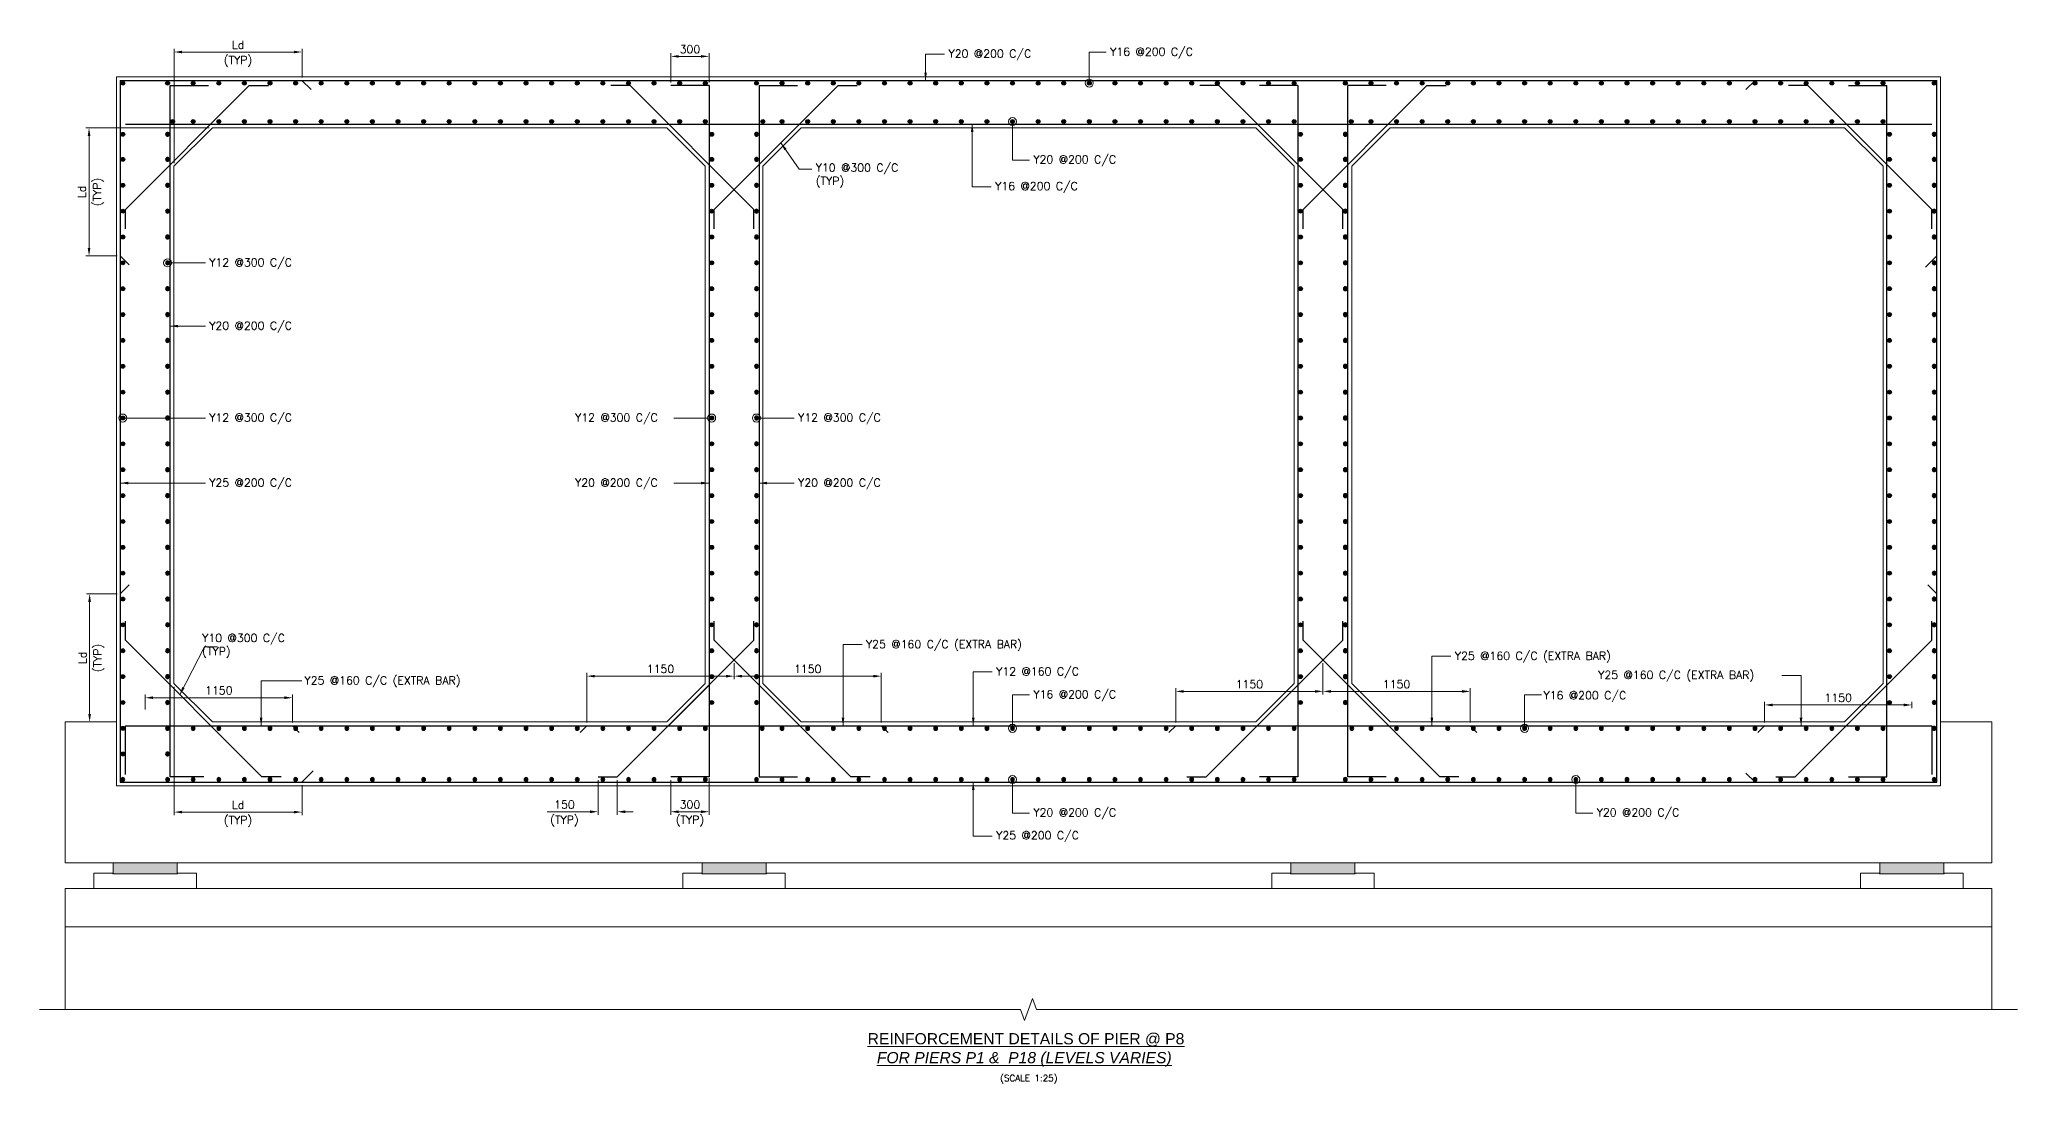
# Model space of a CAD drawing. Extents: x 2542500 to 2835796, y -294794 to -159040.
# Drawn here: x 2627293 to 2642743, y -248225 to -240071 of the extents above; entities that cross this region are included whole.
import ezdxf
from ezdxf.enums import TextEntityAlignment as Align

# ---------------------------------------------------------------- set-up
doc = ezdxf.new("R2010")
doc.units = 0
doc.header["$LTSCALE"] = 8
doc.header["$MEASUREMENT"] = 0
doc.header["$PDMODE"] = 35
doc.layers.get('DEFPOINTS').update_dxf_attribs({"linetype": 'CONTINUOUS'})
for name, color, linetype, lineweight in [('CON-2', 1, 'CONTINUOUS', 30), ('P.C.C', 105, 'CONTINUOUS', 9), ('R_DIMENSION', 8, 'CONTINUOUS', 15), ('TEXT', 4, 'CONTINUOUS', 15), ('TEXT G', 7, 'CONTINUOUS', 18)]:
    doc.layers.add(name, color=color, linetype=linetype, lineweight=lineweight)
doc.layers.add('R_HATCH', color=7, linetype='CONTINUOUS', lineweight=9, true_color=0xd1d1ff)
doc.styles.add('ARIEL', font='arial.ttf')
doc.styles.add('ROMANS', font='romans.shx')
doc.dimstyles.new('DIM-25', dxfattribs={"dimscale": 25, "dimtxt": 2.5, "dimasz": 2.5, "dimexe": 1, "dimexo": 1, "dimgap": 1, "dimtad": 1, "dimdec": 0, "dimzin": 0, "dimdsep": 46, "dimtxsty": 'ROMANS', "dimcen": 1, "dimclrd": 256, "dimclre": 256, "dimclrt": 7, "dimadec": 0, "dimazin": 0, "dimtfac": 1, "dimtdec": 0, "dimtofl": 0, "dimtmove": 0, "dimatfit": 3, "dimfxl": 1, "dimtolj": 1, "dimtzin": 0, "dimlwd": 9, "dimlwe": 5, "dimarcsym": 0})

# ---------------------------------------------------------------- blocks, each defined once
blk = doc.blocks.new('A$C7CBD51FD')
at = {"layer": 'CON-2'}
h = blk.add_hatch(color=222, dxfattribs=at)
edge = h.paths.add_edge_path()
edge.add_arc((0, 0), 30, 0, 360)
at = {"layer": 'CON-2', "color": 222}
blk.add_circle((0, 0), 30, dxfattribs=at)
blk = doc.blocks.new('*D165')
at = {"layer": 'DEFPOINTS', "color": 0}
for p in [(2627684, -244401), (2627923, -244401), (2627893, -245401)]:
    blk.add_point(p, dxfattribs=at)
at = {"layer": 'R_DIMENSION', "lineweight": 5}
for p, q in [((2627898, -244401), (2627659, -244401)), ((2627868, -245401), (2627659, -245401))]:
    blk.add_line(p, q, dxfattribs=at)
at = {"layer": 'R_DIMENSION', "lineweight": 9}
blk.add_line((2627684, -245338), (2627684, -244463), dxfattribs=at)
at = {"layer": 'R_DIMENSION'}
for points in [[(2627673, -244463), (2627694, -244463), (2627684, -244401)], [(2627673, -245338), (2627694, -245338), (2627684, -245401)]]:
    blk.add_solid(points, dxfattribs=at)
at = {"layer": 'R_DIMENSION', "color": 7, "char_height": 62.5, "attachment_point": 5, "rotation": 90, "style": 'ROMANS'}
for s, insert in [('\\A1;Ld', (2627628, -244901)), ('\\A1;(TYP)', (2627756, -244901))]:
    blk.add_mtext(s, dxfattribs=dict(at, insert=insert))
blk = doc.blocks.new('*D166')
at = {"layer": 'DEFPOINTS', "color": 0}
for p in [(2628343, -245101), (2629343, -245871), (2629343, -246105)]:
    blk.add_point(p, dxfattribs=at)
at = {"layer": 'R_DIMENSION', "lineweight": 5}
for p, q in [((2628343, -245126), (2628343, -246130)), ((2629343, -245896), (2629343, -246130))]:
    blk.add_line(p, q, dxfattribs=at)
at = {"layer": 'R_DIMENSION', "lineweight": 9}
blk.add_line((2628405, -246105), (2629280, -246105), dxfattribs=at)
at = {"layer": 'R_DIMENSION'}
for points in [[(2628405, -246095), (2628405, -246115), (2628343, -246105)], [(2629280, -246095), (2629280, -246115), (2629343, -246105)]]:
    blk.add_solid(points, dxfattribs=at)
at = {"layer": 'R_DIMENSION', "color": 7, "char_height": 62.5, "attachment_point": 5, "style": 'ROMANS'}
for s, insert in [('\\A1;Ld', (2628843, -246049)), ('\\A1;(TYP)', (2628843, -246178))]:
    blk.add_mtext(s, dxfattribs=dict(at, insert=insert))
blk = doc.blocks.new('*D167')
at = {"layer": 'DEFPOINTS', "color": 0}
for p in [(2632223, -245831), (2632523, -245816), (2632223, -246102)]:
    blk.add_point(p, dxfattribs=at)
at = {"layer": 'R_DIMENSION', "lineweight": 5}
for p, q in [((2632223, -245856), (2632223, -246127)), ((2632523, -245841), (2632523, -246127))]:
    blk.add_line(p, q, dxfattribs=at)
at = {"layer": 'R_DIMENSION', "lineweight": 9}
blk.add_line((2632460, -246102), (2632285, -246102), dxfattribs=at)
at = {"layer": 'R_DIMENSION'}
for points in [[(2632285, -246092), (2632285, -246113), (2632223, -246102)], [(2632460, -246092), (2632460, -246113), (2632523, -246102)]]:
    blk.add_solid(points, dxfattribs=at)
at = {"layer": 'R_DIMENSION', "color": 7, "char_height": 62.5, "attachment_point": 5, "style": 'ROMANS'}
for s, insert in [('\\A1;300', (2632373, -246046)), ('\\A1;(TYP)', (2632373, -246175))]:
    blk.add_mtext(s, dxfattribs=dict(at, insert=insert))
blk = doc.blocks.new('*D168')
at = {"layer": 'DEFPOINTS', "color": 0}
for p in [(2631655, -245831), (2631805, -245831), (2631655, -246102)]:
    blk.add_point(p, dxfattribs=at)
at = {"layer": 'R_DIMENSION', "lineweight": 5}
for p, q in [((2631655, -245856), (2631655, -246127)), ((2631805, -245856), (2631805, -246127))]:
    blk.add_line(p, q, dxfattribs=at)
at = {"layer": 'R_DIMENSION', "lineweight": 9}
for p, q in [((2631593, -246102), (2631257, -246102)), ((2631868, -246102), (2631930, -246102))]:
    blk.add_line(p, q, dxfattribs=at)
at = {"layer": 'R_DIMENSION'}
for points in [[(2631593, -246092), (2631593, -246113), (2631655, -246102)], [(2631868, -246092), (2631868, -246113), (2631805, -246102)]]:
    blk.add_solid(points, dxfattribs=at)
at = {"layer": 'R_DIMENSION', "color": 7, "char_height": 62.5, "attachment_point": 5, "style": 'ROMANS'}
for s, insert in [('\\A1;150', (2631393, -246046)), ('\\A1;(TYP)', (2631393, -246175))]:
    blk.add_mtext(s, dxfattribs=dict(at, insert=insert))
blk = doc.blocks.new('*D169')
at = {"layer": 'DEFPOINTS', "color": 0}
for p in [(2627679, -240761), (2628643, -240761), (2627923, -241761)]:
    blk.add_point(p, dxfattribs=at)
at = {"layer": 'R_DIMENSION', "lineweight": 5}
for p, q in [((2628618, -240761), (2627654, -240761)), ((2627898, -241761), (2627654, -241761))]:
    blk.add_line(p, q, dxfattribs=at)
at = {"layer": 'R_DIMENSION', "lineweight": 9}
blk.add_line((2627679, -241698), (2627679, -240823), dxfattribs=at)
at = {"layer": 'R_DIMENSION'}
for points in [[(2627669, -240823), (2627690, -240823), (2627679, -240761)], [(2627669, -241698), (2627690, -241698), (2627679, -241761)]]:
    blk.add_solid(points, dxfattribs=at)
at = {"layer": 'R_DIMENSION', "color": 7, "char_height": 62.5, "attachment_point": 5, "rotation": 90, "style": 'ROMANS'}
for s, insert in [('\\A1;(TYP)', (2627752, -241261)), ('\\A1;Ld', (2627623, -241261))]:
    blk.add_mtext(s, dxfattribs=dict(at, insert=insert))
blk = doc.blocks.new('*D170')
at = {"layer": 'DEFPOINTS', "color": 0}
for p in [(2629343, -240168), (2629343, -240391), (2628343, -241061)]:
    blk.add_point(p, dxfattribs=at)
at = {"layer": 'R_DIMENSION', "lineweight": 5}
for p, q in [((2628343, -241036), (2628343, -240143)), ((2629343, -240366), (2629343, -240143))]:
    blk.add_line(p, q, dxfattribs=at)
at = {"layer": 'R_DIMENSION', "lineweight": 9}
blk.add_line((2628405, -240168), (2629280, -240168), dxfattribs=at)
at = {"layer": 'R_DIMENSION'}
for points in [[(2628405, -240158), (2628405, -240178), (2628343, -240168)], [(2629280, -240158), (2629280, -240178), (2629343, -240168)]]:
    blk.add_solid(points, dxfattribs=at)
at = {"layer": 'R_DIMENSION', "color": 7, "char_height": 62.5, "attachment_point": 5, "style": 'ROMANS'}
for s, insert in [('\\A1;Ld', (2628843, -240112)), ('\\A1;(TYP)', (2628843, -240241))]:
    blk.add_mtext(s, dxfattribs=dict(at, insert=insert))
blk = doc.blocks.new('*D171')
at = {"layer": 'DEFPOINTS', "color": 0}
for p in [(2632223, -240202), (2632223, -240431), (2632523, -240431)]:
    blk.add_point(p, dxfattribs=at)
at = {"layer": 'R_DIMENSION', "lineweight": 5}
for p, q in [((2632223, -240406), (2632223, -240177)), ((2632523, -240406), (2632523, -240177))]:
    blk.add_line(p, q, dxfattribs=at)
at = {"layer": 'R_DIMENSION', "lineweight": 9}
blk.add_line((2632460, -240202), (2632285, -240202), dxfattribs=at)
at = {"layer": 'R_DIMENSION'}
for points in [[(2632285, -240192), (2632285, -240212), (2632223, -240202)], [(2632460, -240192), (2632460, -240212), (2632523, -240202)]]:
    blk.add_solid(points, dxfattribs=at)
at = {"layer": 'R_DIMENSION', "color": 7, "insert": (2632373, -240146), "char_height": 62.5, "attachment_point": 5, "style": 'ROMANS'}
blk.add_mtext('\\A1;300', dxfattribs=at)
blk = doc.blocks.new('*D203')
at = {"layer": 'DEFPOINTS', "color": 0}
for p in [(2632718, -244918), (2632718, -245043), (2631568, -245431)]:
    blk.add_point(p, dxfattribs=at)
at = {"layer": 'R_DIMENSION', "lineweight": 5}
for p, q in [((2631568, -245406), (2631568, -245018)), ((2632718, -244943), (2632718, -245068))]:
    blk.add_line(p, q, dxfattribs=at)
at = {"layer": 'R_DIMENSION', "lineweight": 9}
blk.add_line((2631630, -245043), (2632655, -245043), dxfattribs=at)
at = {"layer": 'R_DIMENSION'}
for points in [[(2631630, -245033), (2631630, -245054), (2631568, -245043)], [(2632655, -245033), (2632655, -245054), (2632718, -245043)]]:
    blk.add_solid(points, dxfattribs=at)
at = {"layer": 'R_DIMENSION', "color": 7, "insert": (2632143, -244987), "char_height": 62.5, "attachment_point": 5, "style": 'ROMANS'}
blk.add_mtext('\\A1;1150', dxfattribs=at)
blk = doc.blocks.new('*D204')
at = {"layer": 'DEFPOINTS', "color": 0}
for p in [(2632718, -244918), (2633868, -245043), (2633868, -245431)]:
    blk.add_point(p, dxfattribs=at)
at = {"layer": 'R_DIMENSION', "lineweight": 5}
for p, q in [((2632718, -244943), (2632718, -245068)), ((2633868, -245406), (2633868, -245018))]:
    blk.add_line(p, q, dxfattribs=at)
at = {"layer": 'R_DIMENSION', "lineweight": 9}
blk.add_line((2632780, -245043), (2633805, -245043), dxfattribs=at)
at = {"layer": 'R_DIMENSION'}
for points in [[(2632780, -245033), (2632780, -245054), (2632718, -245043)], [(2633805, -245033), (2633805, -245054), (2633868, -245043)]]:
    blk.add_solid(points, dxfattribs=at)
at = {"layer": 'R_DIMENSION', "color": 7, "insert": (2633293, -244987), "char_height": 62.5, "attachment_point": 5, "style": 'ROMANS'}
blk.add_mtext('\\A1;1150', dxfattribs=at)
blk = doc.blocks.new('*D205')
at = {"layer": 'DEFPOINTS', "color": 0}
for p in [(2637318, -244918), (2637318, -245162), (2636168, -245431)]:
    blk.add_point(p, dxfattribs=at)
at = {"layer": 'R_DIMENSION', "lineweight": 5}
for p, q in [((2637318, -244943), (2637318, -245187)), ((2636168, -245406), (2636168, -245137))]:
    blk.add_line(p, q, dxfattribs=at)
at = {"layer": 'R_DIMENSION', "lineweight": 9}
blk.add_line((2636230, -245162), (2637255, -245162), dxfattribs=at)
at = {"layer": 'R_DIMENSION'}
for points in [[(2636230, -245152), (2636230, -245173), (2636168, -245162)], [(2637255, -245152), (2637255, -245173), (2637318, -245162)]]:
    blk.add_solid(points, dxfattribs=at)
at = {"layer": 'R_DIMENSION', "color": 7, "insert": (2636743, -245106), "char_height": 62.5, "attachment_point": 5, "style": 'ROMANS'}
blk.add_mtext('\\A1;1150', dxfattribs=at)
blk = doc.blocks.new('*D206')
at = {"layer": 'DEFPOINTS', "color": 0}
for p in [(2637318, -244918), (2638468, -245162), (2638468, -245431)]:
    blk.add_point(p, dxfattribs=at)
at = {"layer": 'R_DIMENSION', "lineweight": 5}
for p, q in [((2637318, -244943), (2637318, -245187)), ((2638468, -245406), (2638468, -245137))]:
    blk.add_line(p, q, dxfattribs=at)
at = {"layer": 'R_DIMENSION', "lineweight": 9}
blk.add_line((2637380, -245162), (2638405, -245162), dxfattribs=at)
at = {"layer": 'R_DIMENSION'}
for points in [[(2637380, -245152), (2637380, -245173), (2637318, -245162)], [(2638405, -245152), (2638405, -245173), (2638468, -245162)]]:
    blk.add_solid(points, dxfattribs=at)
at = {"layer": 'R_DIMENSION', "color": 7, "insert": (2637893, -245106), "char_height": 62.5, "attachment_point": 5, "style": 'ROMANS'}
blk.add_mtext('\\A1;1150', dxfattribs=at)
blk = doc.blocks.new('*D207')
at = {"layer": 'DEFPOINTS', "color": 0}
for p in [(2641918, -245268), (2641918, -245319), (2640768, -245431)]:
    blk.add_point(p, dxfattribs=at)
at = {"layer": 'R_DIMENSION', "lineweight": 5}
for p, q in [((2640768, -245406), (2640768, -245243)), ((2641918, -245294), (2641918, -245243))]:
    blk.add_line(p, q, dxfattribs=at)
at = {"layer": 'R_DIMENSION', "lineweight": 9}
blk.add_line((2640830, -245268), (2641855, -245268), dxfattribs=at)
at = {"layer": 'R_DIMENSION'}
for points in [[(2640830, -245258), (2640830, -245279), (2640768, -245268)], [(2641855, -245258), (2641855, -245279), (2641918, -245268)]]:
    blk.add_solid(points, dxfattribs=at)
at = {"layer": 'R_DIMENSION', "color": 7, "insert": (2641343, -245212), "char_height": 62.5, "attachment_point": 5, "style": 'ROMANS'}
blk.add_mtext('\\A1;1150', dxfattribs=at)
blk = doc.blocks.new('*D208')
at = {"layer": 'DEFPOINTS', "color": 0}
for p in [(2628118, -245212), (2628118, -245328), (2629268, -245431)]:
    blk.add_point(p, dxfattribs=at)
at = {"layer": 'R_DIMENSION', "lineweight": 5}
for p, q in [((2628118, -245303), (2628118, -245187)), ((2629268, -245406), (2629268, -245187))]:
    blk.add_line(p, q, dxfattribs=at)
at = {"layer": 'R_DIMENSION', "lineweight": 9}
blk.add_line((2629205, -245212), (2628180, -245212), dxfattribs=at)
at = {"layer": 'R_DIMENSION'}
for points in [[(2628180, -245201), (2628180, -245222), (2628118, -245212)], [(2629205, -245201), (2629205, -245222), (2629268, -245212)]]:
    blk.add_solid(points, dxfattribs=at)
at = {"layer": 'R_DIMENSION', "color": 7, "insert": (2628693, -245155), "char_height": 62.5, "attachment_point": 5, "style": 'ROMANS'}
blk.add_mtext('\\A1;1150', dxfattribs=at)

msp = doc.modelspace()

# ---------------------------------------------------------------- hatches: boundary and pattern name
at = {"layer": 'R_HATCH', "lineweight": 13, "ltscale": 0.13}
h = msp.add_hatch(dxfattribs=at)
h.set_pattern_fill('ANGLE', color=256)
h.set_pattern_definition([(0, (1161844.13, -10716.1236), (0, 6.985), [5.08, -1.905]), (90, (1161844.13, -10716.1236), (-6.985, 4e-16), [5.08, -1.905])])
h.paths.add_polyline_path([(2628367.7, -246586.8), (2628367.7, -246500.8), (2627867.7, -246500.8), (2627867.7, -246586.8)])
h = msp.add_hatch(dxfattribs=at)
h.set_pattern_fill('ANGLE', color=256)
h.set_pattern_definition([(0, (1166444.13, -10716.1236), (0, 6.985), [5.08, -1.905]), (90, (1166444.13, -10716.1236), (-6.985, 4e-16), [5.08, -1.905])])
h.paths.add_polyline_path([(2632967.7, -246586.8), (2632967.7, -246500.8), (2632467.7, -246500.8), (2632467.7, -246586.8)])
h = msp.add_hatch(dxfattribs=at)
h.set_pattern_fill('ANGLE', color=256)
h.set_pattern_definition([(0, (1171044.13, -10716.1236), (0, 6.985), [5.08, -1.905]), (90, (1171044.13, -10716.1236), (-6.985, 4e-16), [5.08, -1.905])])
h.paths.add_polyline_path([(2637567.7, -246586.8), (2637567.7, -246500.8), (2637067.7, -246500.8), (2637067.7, -246586.8)])
h = msp.add_hatch(dxfattribs=at)
h.set_pattern_fill('ANGLE', color=256)
h.set_pattern_definition([(0, (1175644.13, -10716.1236), (0, 6.985), [5.08, -1.905]), (90, (1175644.13, -10716.1236), (-6.985, 4e-16), [5.08, -1.905])])
h.paths.add_polyline_path([(2642167.7, -246586.8), (2642167.7, -246500.8), (2641667.7, -246500.8), (2641667.7, -246586.8)])

# ---------------------------------------------------------------- linework, layer by layer
at = {"layer": 'CON-2'}
for p, q in [((2627922.7, -240390.8), (2627922.7, -245870.8)), ((2627922.7, -240390.8), (2642112.7, -240390.8)), ((2642112.7, -245870.8), (2642112.7, -240390.8)), ((2628312.7, -240430.8), (2628612.7, -240430.8)), ((2632522.7, -240430.8), (2632222.7, -240430.8)), ((2632522.7, -240430.8), (2632522.7, -245830.8)), ((2632912.7, -240430.8), (2632912.7, -245830.8)), ((2632912.7, -240430.8), (2633212.7, -240430.8)), ((2637122.7, -240430.8), (2636822.7, -240430.8)), ((2637122.7, -240430.8), (2637122.7, -245830.8)), ((2637512.7, -245830.8), (2637512.7, -240430.8)), ((2637812.7, -240430.8), (2637512.7, -240430.8)), ((2641422.7, -240430.8), (2641722.7, -240430.8)), ((2627962.7, -240730.8), (2642072.7, -240730.8)), ((2627922.7, -245870.8), (2642112.7, -245870.8)), ((2632522.7, -245830.8), (2632222.7, -245830.8)), ((2632912.7, -245830.8), (2633212.7, -245830.8)), ((2637122.7, -245830.8), (2636822.7, -245830.8)), ((2637812.7, -245830.8), (2637512.7, -245830.8))]:
    msp.add_line(p, q, dxfattribs=at)
at = {"layer": 'CON-2', "flags": 128}
for points in [[(2629413.4, -240461.5), (2629342.7, -240390.8)], [(2640622, -240461.5), (2640692.7, -240390.8)], [(2627962.7, -241548.4), (2627962.7, -241398.4), (2628930.2, -240430.8), (2629080.2, -240430.8)], [(2628574.7, -245830.8), (2628312.7, -245830.8), (2628312.7, -240430.8)], [(2632872.7, -241548.4), (2632872.7, -241398.4), (2631905.1, -240430.8), (2631755.1, -240430.8)], [(2632562.7, -241548.4), (2632562.7, -241398.4), (2633530.2, -240430.8), (2633680.2, -240430.8)], [(2637472.7, -241548.4), (2637472.7, -241398.4), (2636505.1, -240430.8), (2636355.1, -240430.8)], [(2637162.7, -241548.4), (2637162.7, -241398.4), (2638130.2, -240430.8), (2638280.2, -240430.8)], [(2642072.7, -241548.4), (2642072.7, -241398.4), (2641105.1, -240430.8), (2640955.1, -240430.8)], [(2641422.7, -245830.8), (2641722.7, -245830.8), (2641722.7, -240430.8)], [(2627922.7, -241760.8), (2627993.4, -241831.5)], [(2642112.7, -241760.8), (2642024.3, -241849.2)], [(2627922.7, -244400.8), (2627993.4, -244330.1)], [(2642112.7, -244400.8), (2642042, -244330.1)], [(2629180.2, -245830.8), (2629030.2, -245830.8), (2627962.7, -244763.2), (2627962.7, -244613.2)], [(2631655.1, -245830.8), (2631805.1, -245830.8), (2632872.7, -244763.2), (2632872.7, -244613.2)], [(2633780.2, -245830.8), (2633630.2, -245830.8), (2632562.7, -244763.2), (2632562.7, -244613.2)], [(2636255.1, -245830.8), (2636405.1, -245830.8), (2637472.7, -244763.2), (2637472.7, -244613.2)], [(2638380.2, -245830.8), (2638230.2, -245830.8), (2637162.7, -244763.2), (2637162.7, -244613.2)], [(2640855.1, -245830.8), (2641005.1, -245830.8), (2642072.7, -244763.2), (2642072.7, -244613.2)], [(2632522.7, -245113.2), (2632205.1, -245430.8)], [(2632912.7, -245113.2), (2633230.2, -245430.8)], [(2627962.7, -245810.8), (2627962.7, -245430.8), (2642072.7, -245430.8), (2642072.7, -245810.8)], [(2629267.7, -245430.8), (2629320.7, -245483.8)], [(2631567.7, -245430.8), (2631514.6, -245483.8)], [(2633867.7, -245430.8), (2633920.7, -245483.8)], [(2636167.7, -245430.8), (2636114.6, -245483.8)], [(2638467.7, -245430.8), (2638520.7, -245483.8)], [(2640767.7, -245430.8), (2640714.6, -245483.8)], [(2629431.1, -245782.4), (2629342.7, -245870.8)], [(2640622, -245800.1), (2640692.7, -245870.8)]]:
    msp.add_lwpolyline(points, dxfattribs=at)
at = {"layer": 'P.C.C'}
for p, q in [((2642142.7, -240360.8), (2627892.7, -240360.8)), ((2627717.7, -246580.8), (2627717.7, -246700.8)), ((2627861.7, -246580.8), (2627717.7, -246580.8)), ((2627861.7, -246580.8), (2627867.7, -246586.8)), ((2627867.7, -246586.8), (2627867.7, -246500.8)), ((2627867.7, -246500.8), (2628367.7, -246500.8)), ((2628367.7, -246500.8), (2628367.7, -246586.8)), ((2628373.7, -246580.8), (2628367.7, -246586.8)), ((2628373.7, -246580.8), (2628517.7, -246580.8)), ((2628517.7, -246700.8), (2628517.7, -246580.8)), ((2632317.7, -246580.8), (2632317.7, -246700.8)), ((2632461.7, -246580.8), (2632317.7, -246580.8)), ((2632461.7, -246580.8), (2632467.7, -246586.8)), ((2632467.7, -246586.8), (2632467.7, -246500.8)), ((2632467.7, -246500.8), (2632967.7, -246500.8)), ((2632967.7, -246500.8), (2632967.7, -246586.8)), ((2632973.7, -246580.8), (2632967.7, -246586.8)), ((2632973.7, -246580.8), (2633117.7, -246580.8)), ((2633117.7, -246700.8), (2633117.7, -246580.8)), ((2636917.7, -246580.8), (2636917.7, -246700.8)), ((2637061.7, -246580.8), (2636917.7, -246580.8)), ((2637061.7, -246580.8), (2637067.7, -246586.8)), ((2637067.7, -246586.8), (2637067.7, -246500.8)), ((2637067.7, -246500.8), (2637567.7, -246500.8)), ((2637567.7, -246500.8), (2637567.7, -246586.8)), ((2637573.7, -246580.8), (2637567.7, -246586.8)), ((2637573.7, -246580.8), (2637717.7, -246580.8)), ((2637717.7, -246700.8), (2637717.7, -246580.8)), ((2641517.7, -246580.8), (2641517.7, -246700.8)), ((2641661.7, -246580.8), (2641517.7, -246580.8)), ((2641661.7, -246580.8), (2641667.7, -246586.8)), ((2641667.7, -246586.8), (2641667.7, -246500.8)), ((2641667.7, -246500.8), (2642167.7, -246500.8)), ((2642167.7, -246500.8), (2642167.7, -246586.8)), ((2642173.7, -246580.8), (2642167.7, -246586.8)), ((2642173.7, -246580.8), (2642317.7, -246580.8)), ((2642317.7, -246700.8), (2642317.7, -246580.8)), ((2642542.7, -246700.8), (2627492.7, -246700.8)), ((2627492.7, -246700.8), (2627492.7, -247646.9)), ((2627717.7, -246700.8), (2628517.7, -246700.8)), ((2627867.7, -246586.8), (2628367.7, -246586.8)), ((2632317.7, -246700.8), (2633117.7, -246700.8)), ((2632467.7, -246586.8), (2632967.7, -246586.8)), ((2636917.7, -246700.8), (2637717.7, -246700.8)), ((2637067.7, -246586.8), (2637567.7, -246586.8)), ((2641517.7, -246700.8), (2642317.7, -246700.8)), ((2641667.7, -246586.8), (2642167.7, -246586.8)), ((2642542.7, -246700.8), (2642542.7, -247646.9)), ((2627492.7, -247000.8), (2642542.7, -247000.8))]:
    msp.add_line(p, q, dxfattribs=at)
at = {"layer": 'P.C.C', "flags": 128}
for points in [[(2627892.7, -240360.8), (2627892.7, -245900.8), (2642142.7, -245900.8), (2642142.7, -240360.8)], [(2632492.7, -241060.8), (2632192.7, -240760.8), (2628642.7, -240760.8), (2628342.7, -241060.8), (2628342.7, -245100.8), (2628642.7, -245400.8), (2632192.7, -245400.8), (2632492.7, -245100.8), (2632492.7, -241060.8)], [(2637092.7, -245100.8), (2637092.7, -241060.8), (2636792.7, -240760.8), (2633242.7, -240760.8), (2632942.7, -241060.8), (2632942.7, -245100.8), (2633242.7, -245400.8), (2636792.7, -245400.8), (2637092.7, -245100.8)], [(2641392.7, -240760.8), (2637842.7, -240760.8), (2637542.7, -241060.8), (2637542.7, -245100.8), (2637842.7, -245400.8), (2641392.7, -245400.8), (2641692.7, -245100.8), (2641692.7, -241060.8), (2641392.7, -240760.8)], [(2642142.7, -245400.8), (2642542.7, -245400.8), (2642542.7, -246500.8), (2627492.7, -246500.8), (2627492.7, -245400.8), (2627892.7, -245400.8)]]:
    msp.add_lwpolyline(points, dxfattribs=at)
at = {"layer": 'P.C.C'}
msp.add_lwpolyline([(2627292.7, -247646.9), (2634955.2, -247646.9), (2634986.4, -247732.8), (2635048.9, -247561.1), (2635080.2, -247646.9), (2642742.7, -247646.9)], dxfattribs=at)

# ---------------------------------------------------------------- block references
at = {"layer": 'CON-2', "yscale": 0.5, "zscale": 0.5, "rotation": 180}
for p, xscale in [((2627942.7, -240410.8), 0.5), ((2627942.7, -240810.8), 0.5), ((2628292.7, -240810.8), -0.5), ((2632542.7, -240810.8), 0.5), ((2632892.7, -240810.8), -0.5), ((2637142.7, -240810.8), 0.5), ((2637492.7, -240810.8), -0.5), ((2641742.7, -240810.8), 0.5), ((2642092.7, -240810.8), -0.5), ((2627942.7, -241006.8), 0.5), ((2628292.7, -241006.8), -0.5), ((2632542.7, -241006.8), 0.5), ((2632892.7, -241006.8), -0.5), ((2637142.7, -241006.8), 0.5), ((2637492.7, -241006.8), -0.5), ((2641742.7, -241006.8), 0.5), ((2642092.7, -241006.8), -0.5), ((2627942.7, -241208.8), 0.5), ((2628292.7, -241208.8), -0.5), ((2632542.7, -241208.8), 0.5), ((2632892.7, -241208.8), -0.5), ((2637142.7, -241208.8), 0.5), ((2637492.7, -241208.8), -0.5), ((2641742.7, -241208.8), 0.5), ((2642092.7, -241208.8), -0.5), ((2627942.7, -241410.8), 0.5), ((2628292.7, -241410.8), -0.5), ((2632542.7, -241410.8), 0.5), ((2632892.7, -241410.8), -0.5), ((2637142.7, -241410.8), 0.5), ((2637492.7, -241410.8), -0.5), ((2641742.7, -241410.8), 0.5), ((2642092.7, -241410.8), -0.5), ((2627942.7, -241612.8), 0.5), ((2628292.7, -241612.8), -0.5), ((2632542.7, -241612.8), 0.5), ((2632892.7, -241612.8), -0.5), ((2637142.7, -241612.8), 0.5), ((2637492.7, -241612.8), -0.5), ((2641742.7, -241612.8), 0.5), ((2642092.7, -241612.8), -0.5), ((2627942.7, -241814.8), 0.5), ((2628292.7, -241814.8), -0.5), ((2632542.7, -241814.8), 0.5), ((2632892.7, -241814.8), -0.5), ((2637142.7, -241814.8), 0.5), ((2637492.7, -241814.8), -0.5), ((2641742.7, -241814.8), 0.5), ((2642092.7, -241814.8), -0.5), ((2627942.7, -242016.8), 0.5), ((2628292.7, -242016.8), -0.5), ((2632542.7, -242016.8), 0.5), ((2632892.7, -242016.8), -0.5), ((2637142.7, -242016.8), 0.5), ((2637492.7, -242016.8), -0.5), ((2641742.7, -242016.8), 0.5), ((2642092.7, -242016.8), -0.5), ((2627942.7, -242218.8), 0.5), ((2628292.7, -242218.8), -0.5), ((2632542.7, -242218.8), 0.5), ((2632892.7, -242218.8), -0.5), ((2637142.7, -242218.8), 0.5), ((2637492.7, -242218.8), -0.5), ((2641742.7, -242218.8), 0.5), ((2642092.7, -242218.8), -0.5), ((2627942.7, -242420.8), 0.5), ((2628292.7, -242420.8), -0.5), ((2632542.7, -242420.8), 0.5), ((2632892.7, -242420.8), -0.5), ((2637142.7, -242420.8), 0.5), ((2637492.7, -242420.8), -0.5), ((2641742.7, -242420.8), 0.5), ((2642092.7, -242420.8), -0.5), ((2627942.7, -242622.8), 0.5), ((2628292.7, -242622.8), -0.5), ((2632542.7, -242622.8), 0.5), ((2632892.7, -242622.8), -0.5), ((2637142.7, -242622.8), 0.5), ((2637492.7, -242622.8), -0.5), ((2641742.7, -242622.8), 0.5), ((2642092.7, -242622.8), -0.5), ((2627942.7, -242824.8), 0.5), ((2628292.7, -242824.8), -0.5), ((2632542.7, -242824.8), 0.5), ((2632892.7, -242824.8), -0.5), ((2637142.7, -242824.8), 0.5), ((2637492.7, -242824.8), -0.5), ((2641742.7, -242824.8), 0.5), ((2642092.7, -242824.8), -0.5), ((2627942.7, -243026.8), 0.5), ((2628292.7, -243026.8), -0.5), ((2632542.7, -243026.8), 0.5), ((2632892.7, -243026.8), -0.5), ((2637142.7, -243026.8), 0.5), ((2637492.7, -243026.8), -0.5), ((2641742.7, -243026.8), 0.5), ((2642092.7, -243026.8), -0.5), ((2627942.7, -243228.8), 0.5), ((2628292.7, -243228.8), -0.5), ((2632542.7, -243228.8), 0.5), ((2632892.7, -243228.8), -0.5), ((2637142.7, -243228.8), 0.5), ((2637492.7, -243228.8), -0.5), ((2641742.7, -243228.8), 0.5), ((2642092.7, -243228.8), -0.5), ((2627942.7, -243430.8), 0.5), ((2628292.7, -243430.8), -0.5), ((2632542.7, -243430.8), 0.5), ((2632892.7, -243430.8), -0.5), ((2637142.7, -243430.8), 0.5), ((2637492.7, -243430.8), -0.5), ((2641742.7, -243430.8), 0.5), ((2642092.7, -243430.8), -0.5), ((2627942.7, -243632.8), 0.5), ((2628292.7, -243632.8), -0.5), ((2632542.7, -243632.8), 0.5), ((2632892.7, -243632.8), -0.5), ((2637142.7, -243632.8), 0.5), ((2637492.7, -243632.8), -0.5), ((2641742.7, -243632.8), 0.5), ((2642092.7, -243632.8), -0.5), ((2627942.7, -243834.8), 0.5), ((2628292.7, -243834.8), -0.5), ((2632542.7, -243834.8), 0.5), ((2632892.7, -243834.8), -0.5), ((2637142.7, -243834.8), 0.5), ((2637492.7, -243834.8), -0.5), ((2641742.7, -243834.8), 0.5), ((2642092.7, -243834.8), -0.5), ((2627942.7, -244036.8), 0.5), ((2628292.7, -244036.8), -0.5), ((2632542.7, -244036.8), 0.5), ((2632892.7, -244036.8), -0.5), ((2637142.7, -244036.8), 0.5), ((2637492.7, -244036.8), -0.5), ((2641742.7, -244036.8), 0.5), ((2642092.7, -244036.8), -0.5), ((2627942.7, -244238.8), 0.5), ((2628292.7, -244238.8), -0.5), ((2632542.7, -244238.8), 0.5), ((2632892.7, -244238.8), -0.5), ((2637142.7, -244238.8), 0.5), ((2637492.7, -244238.8), -0.5), ((2641742.7, -244238.8), 0.5), ((2642092.7, -244238.8), -0.5), ((2627942.7, -244440.8), 0.5), ((2628292.7, -244440.8), -0.5), ((2632542.7, -244440.8), 0.5), ((2632892.7, -244440.8), -0.5), ((2637142.7, -244440.8), 0.5), ((2637492.7, -244440.8), -0.5), ((2641742.7, -244440.8), 0.5), ((2642092.7, -244440.8), -0.5), ((2627942.7, -244642.8), 0.5), ((2628292.7, -244642.8), -0.5), ((2632542.7, -244642.8), 0.5), ((2632892.7, -244642.8), -0.5), ((2637142.7, -244642.8), 0.5), ((2637492.7, -244642.8), -0.5), ((2641742.7, -244642.8), 0.5), ((2642092.7, -244642.8), -0.5), ((2627942.7, -244844.8), 0.5), ((2628292.7, -244844.8), -0.5), ((2632542.7, -244844.8), 0.5), ((2632892.7, -244844.8), -0.5), ((2637142.7, -244844.8), 0.5), ((2637492.7, -244844.8), -0.5), ((2641742.7, -244844.8), 0.5), ((2642092.7, -244844.8), -0.5), ((2627942.7, -245046.8), 0.5), ((2628292.7, -245046.8), -0.5), ((2632542.7, -245046.8), 0.5), ((2632892.7, -245046.8), -0.5), ((2637142.7, -245046.8), 0.5), ((2637492.7, -245046.8), -0.5), ((2641742.7, -245046.8), 0.5), ((2642092.7, -245046.8), -0.5), ((2627942.7, -245248.8), 0.5), ((2628292.7, -245248.8), -0.5), ((2632542.7, -245248.8), 0.5), ((2632892.7, -245248.8), -0.5), ((2637142.7, -245248.8), 0.5), ((2637492.7, -245248.8), -0.5), ((2641742.7, -245248.8), 0.5), ((2642092.7, -245248.8), -0.5), ((2627942.7, -245450.8), 0.5), ((2628292.7, -245450.8), -0.5), ((2628492.7, -245450.8), -0.5), ((2628692.7, -245450.8), -0.5), ((2628892.7, -245450.8), -0.5), ((2629092.7, -245450.8), -0.5), ((2629292.7, -245450.8), -0.5), ((2629492.7, -245450.8), -0.5), ((2629692.7, -245450.8), -0.5), ((2629892.7, -245450.8), -0.5), ((2630092.7, -245450.8), -0.5), ((2630292.7, -245450.8), -0.5), ((2630492.7, -245450.8), -0.5), ((2630692.7, -245450.8), -0.5), ((2630892.7, -245450.8), -0.5), ((2631092.7, -245450.8), -0.5), ((2631292.7, -245450.8), -0.5), ((2631492.7, -245450.8), -0.5), ((2631692.7, -245450.8), -0.5), ((2631892.7, -245450.8), -0.5), ((2632092.7, -245450.8), -0.5), ((2632292.7, -245450.8), -0.5), ((2632492.7, -245450.8), -0.5), ((2632936.8, -245450.8), -0.5), ((2633092.7, -245450.8), -0.5), ((2633292.7, -245450.8), -0.5), ((2633492.7, -245450.8), -0.5), ((2633692.7, -245450.8), -0.5), ((2633892.7, -245450.8), -0.5), ((2634092.7, -245450.8), -0.5), ((2634292.7, -245450.8), -0.5), ((2634492.7, -245450.8), -0.5), ((2634692.7, -245450.8), -0.5), ((2634892.7, -245450.8), -0.5), ((2635092.7, -245450.8), -0.5), ((2635292.7, -245450.8), -0.5), ((2635492.7, -245450.8), -0.5), ((2635692.7, -245450.8), -0.5), ((2635892.7, -245450.8), -0.5), ((2636092.7, -245450.8), -0.5), ((2636292.7, -245450.8), -0.5), ((2636492.7, -245450.8), -0.5), ((2636692.7, -245450.8), -0.5), ((2636892.7, -245450.8), -0.5), ((2637092.7, -245450.8), -0.5), ((2637543.1, -245450.8), -0.5), ((2637692.7, -245450.8), -0.5), ((2637892.7, -245450.8), -0.5), ((2638092.7, -245450.8), -0.5), ((2638292.7, -245450.8), -0.5), ((2638492.7, -245450.8), -0.5), ((2638692.7, -245450.8), -0.5), ((2638892.7, -245450.8), -0.5), ((2639092.7, -245450.8), -0.5), ((2639292.7, -245450.8), -0.5), ((2639492.7, -245450.8), -0.5), ((2639692.7, -245450.8), -0.5), ((2639892.7, -245450.8), -0.5), ((2640092.7, -245450.8), -0.5), ((2640292.7, -245450.8), -0.5), ((2640492.7, -245450.8), -0.5), ((2640692.7, -245450.8), -0.5), ((2640892.7, -245450.8), -0.5), ((2641092.7, -245450.8), -0.5), ((2641292.7, -245450.8), -0.5), ((2641492.7, -245450.8), -0.5), ((2641692.7, -245450.8), -0.5), ((2642092.7, -245450.8), -0.5), ((2627942.7, -245650.8), 0.5), ((2628292.7, -245650.8), -0.5), ((2628292.7, -245850.8), -0.5), ((2628492.7, -245850.8), -0.5), ((2628692.7, -245850.8), -0.5), ((2628892.7, -245850.8), -0.5), ((2629092.7, -245850.8), -0.5), ((2629292.7, -245850.8), -0.5), ((2629492.7, -245850.8), -0.5), ((2629692.7, -245850.8), -0.5), ((2629892.7, -245850.8), -0.5), ((2630092.7, -245850.8), -0.5), ((2630292.7, -245850.8), -0.5), ((2630492.7, -245850.8), -0.5), ((2630692.7, -245850.8), -0.5), ((2630892.7, -245850.8), -0.5), ((2631092.7, -245850.8), -0.5), ((2631292.7, -245850.8), -0.5), ((2631492.7, -245850.8), -0.5), ((2631692.7, -245850.8), -0.5), ((2631892.7, -245850.8), -0.5), ((2632092.7, -245850.8), -0.5), ((2632292.7, -245850.8), -0.5), ((2632492.7, -245850.8), -0.5), ((2632892.7, -245850.8), -0.5), ((2633092.7, -245850.8), -0.5), ((2633292.7, -245850.8), -0.5), ((2633492.7, -245850.8), -0.5), ((2633692.7, -245850.8), -0.5), ((2633892.7, -245850.8), -0.5), ((2634092.7, -245850.8), -0.5), ((2634292.7, -245850.8), -0.5), ((2634492.7, -245850.8), -0.5), ((2634692.7, -245850.8), -0.5), ((2634892.7, -245850.8), -0.5), ((2635092.7, -245850.8), -0.5), ((2635292.7, -245850.8), -0.5), ((2635492.7, -245850.8), -0.5), ((2635692.7, -245850.8), -0.5), ((2635892.7, -245850.8), -0.5), ((2636092.7, -245850.8), -0.5), ((2636292.7, -245850.8), -0.5), ((2636492.7, -245850.8), -0.5), ((2636692.7, -245850.8), -0.5), ((2636892.7, -245850.8), -0.5), ((2637092.7, -245850.8), -0.5), ((2637492.7, -245850.8), -0.5), ((2637692.7, -245850.8), -0.5), ((2637892.7, -245850.8), -0.5), ((2638092.7, -245850.8), -0.5), ((2638292.7, -245850.8), -0.5), ((2638492.7, -245850.8), -0.5), ((2638692.7, -245850.8), -0.5), ((2638892.7, -245850.8), -0.5), ((2639092.7, -245850.8), -0.5), ((2639292.7, -245850.8), -0.5), ((2639492.7, -245850.8), -0.5), ((2639692.7, -245850.8), -0.5), ((2639892.7, -245850.8), -0.5), ((2640092.7, -245850.8), -0.5), ((2640292.7, -245850.8), -0.5), ((2640492.7, -245850.8), -0.5), ((2640692.7, -245850.8), -0.5), ((2640892.7, -245850.8), -0.5), ((2641092.7, -245850.8), -0.5), ((2641292.7, -245850.8), -0.5), ((2641492.7, -245850.8), -0.5), ((2641692.7, -245850.8), -0.5), ((2642092.7, -245850.8), -0.5)]:
    msp.add_blockref('A$C7CBD51FD', p, dxfattribs=dict(at, xscale=xscale))
at = {"layer": 'CON-2', "yscale": 0.5, "zscale": 0.5}
for p, xscale in [((2628292.7, -240410.8), 0.5), ((2628492.7, -240410.8), 0.5), ((2628692.7, -240410.8), 0.5), ((2628892.7, -240410.8), 0.5), ((2629092.7, -240410.8), 0.5), ((2629292.7, -240410.8), 0.5), ((2629492.7, -240410.8), 0.5), ((2629692.7, -240410.8), 0.5), ((2629892.7, -240410.8), 0.5), ((2630092.7, -240410.8), 0.5), ((2630292.7, -240410.8), 0.5), ((2630492.7, -240410.8), 0.5), ((2630692.7, -240410.8), 0.5), ((2630892.7, -240410.8), 0.5), ((2631092.7, -240410.8), 0.5), ((2631292.7, -240410.8), 0.5), ((2631492.7, -240410.8), 0.5), ((2631692.7, -240410.8), 0.5), ((2631892.7, -240410.8), 0.5), ((2632092.7, -240410.8), 0.5), ((2632292.7, -240410.8), 0.5), ((2632492.7, -240410.8), 0.5), ((2632892.7, -240410.8), 0.5), ((2633092.7, -240410.8), 0.5), ((2633292.7, -240410.8), 0.5), ((2633492.7, -240410.8), 0.5), ((2633692.7, -240410.8), 0.5), ((2633892.7, -240410.8), 0.5), ((2634092.7, -240410.8), 0.5), ((2634292.7, -240410.8), 0.5), ((2634492.7, -240410.8), 0.5), ((2634692.7, -240410.8), 0.5), ((2634892.7, -240410.8), 0.5), ((2635092.7, -240410.8), 0.5), ((2635292.7, -240410.8), 0.5), ((2635492.7, -240410.8), 0.5), ((2635692.7, -240410.8), 0.5), ((2635892.7, -240410.8), 0.5), ((2636092.7, -240410.8), 0.5), ((2636292.7, -240410.8), 0.5), ((2636492.7, -240410.8), 0.5), ((2636692.7, -240410.8), 0.5), ((2636892.7, -240410.8), 0.5), ((2637092.7, -240410.8), 0.5), ((2637492.7, -240410.8), 0.5), ((2637692.7, -240410.8), 0.5), ((2637892.7, -240410.8), 0.5), ((2638092.7, -240410.8), 0.5), ((2638292.7, -240410.8), 0.5), ((2638492.7, -240410.8), 0.5), ((2638692.7, -240410.8), 0.5), ((2638892.7, -240410.8), 0.5), ((2639092.7, -240410.8), 0.5), ((2639292.7, -240410.8), 0.5), ((2639492.7, -240410.8), 0.5), ((2639692.7, -240410.8), 0.5), ((2639892.7, -240410.8), 0.5), ((2640092.7, -240410.8), 0.5), ((2640292.7, -240410.8), 0.5), ((2640492.7, -240410.8), 0.5), ((2640692.7, -240410.8), 0.5), ((2640892.7, -240410.8), 0.5), ((2641092.7, -240410.8), 0.5), ((2641292.7, -240410.8), 0.5), ((2641492.7, -240410.8), 0.5), ((2641692.7, -240410.8), 0.5), ((2642092.7, -240410.8), 0.5), ((2628331.7, -240710.8), 0.5), ((2628492.7, -240710.8), 0.5), ((2628692.7, -240710.8), 0.5), ((2628892.7, -240710.8), 0.5), ((2629092.7, -240710.8), 0.5), ((2629292.7, -240710.8), 0.5), ((2629492.7, -240710.8), 0.5), ((2629692.7, -240710.8), 0.5), ((2629892.7, -240710.8), 0.5), ((2630092.7, -240710.8), 0.5), ((2630292.7, -240710.8), 0.5), ((2630492.7, -240710.8), 0.5), ((2630692.7, -240710.8), 0.5), ((2630892.7, -240710.8), 0.5), ((2631092.7, -240710.8), 0.5), ((2631292.7, -240710.8), 0.5), ((2631492.7, -240710.8), 0.5), ((2631692.7, -240710.8), 0.5), ((2631892.7, -240710.8), 0.5), ((2632092.7, -240710.8), 0.5), ((2632292.7, -240710.8), 0.5), ((2632492.7, -240710.8), 0.5), ((2632942.8, -240710.8), 0.5), ((2633092.7, -240710.8), 0.5), ((2633292.7, -240710.8), 0.5), ((2633492.7, -240710.8), 0.5), ((2633692.7, -240710.8), 0.5), ((2633892.7, -240710.8), 0.5), ((2634092.7, -240710.8), 0.5), ((2634292.7, -240710.8), 0.5), ((2634492.7, -240710.8), 0.5), ((2634692.7, -240710.8), 0.5), ((2634892.7, -240710.8), 0.5), ((2635092.7, -240710.8), 0.5), ((2635292.7, -240710.8), 0.5), ((2635492.7, -240710.8), 0.5), ((2635692.7, -240710.8), 0.5), ((2635892.7, -240710.8), 0.5), ((2636092.7, -240710.8), 0.5), ((2636292.7, -240710.8), 0.5), ((2636492.7, -240710.8), 0.5), ((2636692.7, -240710.8), 0.5), ((2636892.7, -240710.8), 0.5), ((2637092.7, -240710.8), 0.5), ((2637538.8, -240710.8), 0.5), ((2637692.7, -240710.8), 0.5), ((2637892.7, -240710.8), 0.5), ((2638092.7, -240710.8), 0.5), ((2638292.7, -240710.8), 0.5), ((2638492.7, -240710.8), 0.5), ((2638692.7, -240710.8), 0.5), ((2638892.7, -240710.8), 0.5), ((2639092.7, -240710.8), 0.5), ((2639292.7, -240710.8), 0.5), ((2639492.7, -240710.8), 0.5), ((2639692.7, -240710.8), 0.5), ((2639892.7, -240710.8), 0.5), ((2640092.7, -240710.8), 0.5), ((2640292.7, -240710.8), 0.5), ((2640492.7, -240710.8), 0.5), ((2640692.7, -240710.8), 0.5), ((2640892.7, -240710.8), 0.5), ((2641092.7, -240710.8), 0.5), ((2641292.7, -240710.8), 0.5), ((2641492.7, -240710.8), 0.5), ((2641692.7, -240710.8), 0.5), ((2627942.7, -245850.8), -0.5)]:
    msp.add_blockref('A$C7CBD51FD', p, dxfattribs=dict(at, xscale=xscale))

# ---------------------------------------------------------------- texts
at = {"layer": 'TEXT', "color": 1, "lineweight": 13, "char_height": 87.5, "width": 2477.669, "attachment_point": 8, "style": 'ARIEL'}
for s, insert in [('{\\LREINFORCEMENT DETAILS OF PIER @ P8}', (2634998.2, -247936.7)), ('{\\fArial|b0|i1|c0|p34;\\LFOR PIERS P1 &  P18 (LEVELS VARIES)}', (2634984.7, -248093))]:
    msp.add_mtext(s, dxfattribs=dict(at, insert=insert))
at = {"layer": 'TEXT G', "style": 'ROMANS'}
for s, p in [('Y20 @200 C/C', (2634393.3, -240212)), ('Y16 @200 C/C', (2635656.1, -240197.6)), ('Y20 @200 C/C', (2635056.1, -241038.4)), ('Y16 @200 C/C', (2634757.4, -241246.2)), ('Y12 @300 C/C', (2628618.3, -241842.6)), ('Y20 @200 C/C', (2628618.3, -242336.8)), ('Y12 @300 C/C', (2628618.3, -243054.6)), ('Y12 @300 C/C', (2631476, -243054.6)), ('Y12 @300 C/C', (2633218.3, -243054.6)), ('Y25 @200 C/C', (2628618.3, -243562.8)), ('Y20 @200 C/C', (2631476, -243562.8)), ('Y20 @200 C/C', (2633218.3, -243562.8)), ('Y25 @160 C/C (EXTRA BAR)', (2633748.2, -244824.9)), ('Y25 @160 C/C (EXTRA BAR)', (2638348.2, -244915.8)), ('Y25 @160 C/C (EXTRA BAR)', (2629362.2, -245107.6)), ('Y12 @160 C/C', (2634765.5, -245037.8)), ('Y25 @160 C/C (EXTRA BAR)', (2639468.1, -245064.9)), ('Y16 @200 C/C', (2635056.1, -245216.5)), ('Y16 @200 C/C', (2639040.8, -245224.2)), ('Y20 @200 C/C', (2635056.1, -246139.5)), ('Y20 @200 C/C', (2639456.1, -246139.5)), ('Y25 @200 C/C', (2634765.5, -246317.6))]:
    msp.add_text(s, height=62.5, dxfattribs=at).set_placement(p)
msp.add_text('(SCALE 1:25)', height=50, dxfattribs=at).set_placement((2635020.2, -248157.9), align=Align.TOP_CENTER)
at = {"layer": 'TEXT G', "char_height": 62.5, "width": 1041.667, "attachment_point": 1, "style": 'ROMANS'}
for insert in [(2633355.7, -241039.9), (2628563.3, -244713.6)]:
    msp.add_mtext('Y10 @300 C/C \\P(TYP)', dxfattribs=dict(at, insert=insert))

# ---------------------------------------------------------------- dimensions: what is measured, and where the dimension line sits
at = {"layer": 'R_DIMENSION'}
for base, p1, p2, text, picture, middle in [((2629342.7, -240168), (2628342.7, -241060.8), (2629342.7, -240390.8), 'Ld\\X(TYP)', '*D170', (2628842.7, -240168)), ((2629342.7, -246105), (2628342.7, -245100.8), (2629342.7, -245870.8), 'Ld\\X(TYP)', '*D166', (2628842.7, -246105)), ((2631655.1, -246102.4), (2631805.1, -245830.8), (2631655.1, -245830.8), '<>\\X(TYP)', '*D168', (2631393.5, -246102.4)), ((2632222.7, -246102.4), (2632522.7, -245815.8), (2632222.7, -245830.8), '<>\\X(TYP)', '*D167', (2632372.7, -246102.4))]:
    dim = msp.add_linear_dim(base=base, p1=p1, p2=p2, text=text, dimstyle='DIM-25', dxfattribs=at)
    dim.commit()
    dim.dimension.update_dxf_attribs({"geometry": picture, "text_midpoint": middle})
dim = msp.add_linear_dim(base=(2632222.7, -240202), p1=(2632522.7, -240430.8), p2=(2632222.7, -240430.8), dimstyle='DIM-25', dxfattribs=at)
dim.commit()
dim.dimension.update_dxf_attribs({"geometry": '*D171', "text_midpoint": (2632372.7, -240145.8)})
for base, p1, p2, picture, middle in [((2627679.2, -240760.8), (2627922.7, -241760.8), (2628642.7, -240760.8), '*D169', (2627679.2, -241260.8)), ((2627683.8, -244400.8), (2627892.7, -245400.8), (2627922.7, -244400.8), '*D165', (2627683.8, -244900.8))]:
    dim = msp.add_linear_dim(base=base, p1=p1, p2=p2, angle=90, text='Ld\\X(TYP)', dimstyle='DIM-25', dxfattribs=at)
    dim.commit()
    dim.dimension.update_dxf_attribs({"geometry": picture, "text_midpoint": middle})
for base, p1, p2, override, picture, middle in [((2632717.7, -245043.4), (2631567.7, -245430.8), (2632717.7, -244918.2), {"dimtix": 1}, '*D203', (2632142.7, -244987.2)), ((2633867.7, -245043.4), (2632717.7, -244918.2), (2633867.7, -245430.8), {"dimtol": 0, "dimlim": 0, "dimtp": 0, "dimtm": 0, "dimtfac": 1, "dimtdec": 0, "dimtix": 1, "dimtolj": 1, "dimtzin": 0}, '*D204', (2633292.7, -244987.2)), ((2637317.7, -245162.3), (2636167.7, -245430.8), (2637317.7, -244918.2), {"dimtix": 1}, '*D205', (2636742.7, -245106)), ((2638467.7, -245162.3), (2637317.7, -244918.2), (2638467.7, -245430.8), {"dimtol": 0, "dimlim": 0, "dimtp": 0, "dimtm": 0, "dimtfac": 1, "dimtdec": 0, "dimtix": 1, "dimtolj": 1, "dimtzin": 0}, '*D206', (2637892.7, -245106)), ((2641917.7, -245268.4), (2640767.7, -245430.8), (2641917.7, -245318.6), {"dimtix": 1}, '*D207', (2641342.7, -245212.2))]:
    dim = msp.add_linear_dim(base=base, p1=p1, p2=p2, dimstyle='DIM-25', override=override, dxfattribs=at)
    dim.commit()
    dim.dimension.update_dxf_attribs({"geometry": picture, "text_midpoint": middle})
dim = msp.add_linear_dim(base=(2628117.7, -245211.6), p1=(2629267.7, -245430.8), p2=(2628117.7, -245327.8), angle=180, dimstyle='DIM-25', override={"dimtix": 1}, dxfattribs=at)
dim.commit()
dim.dimension.update_dxf_attribs({"geometry": '*D208', "text_midpoint": (2628692.7, -245155.3)})

# ---------------------------------------------------------------- leaders
for points, override in [([(2634213.9, -240390.8), (2634213.9, -240184.2), (2634362.8, -240184.2)], {"dimgap": 1, "dimtad": 0}), ([(2635492.7, -240410.8), (2635492.7, -240169.8), (2635625.6, -240169.8)], {"dimtad": 0, "dimldrblk": 'Origin'}), ([(2634892.7, -240710.8), (2634892.7, -241012.6), (2635025.6, -241012.6)], {"dimtad": 0, "dimldrblk": 'Origin'}), ([(2634578, -240730.8), (2634578, -241220.5), (2634726.9, -241220.5)], {"dimgap": 1, "dimtad": 0}), ([(2633083.4, -240877.6), (2633225.7, -241083.6), (2633325.2, -241083.6)], {"dimgap": 1, "dimtad": 0}), ([(2628292.7, -241814.8), (2628587.8, -241814.8)], {"dimgap": 1, "dimtad": 0, "dimldrblk": 'Origin'}), ([(2628312.7, -242308.9), (2628587.8, -242308.9)], {"dimgap": 1, "dimtad": 0}), ([(2627942.7, -243026.8), (2628587.8, -243026.8)], {"dimtad": 0, "dimldrblk": 'Origin'}), ([(2632542.7, -243026.8), (2632247.6, -243026.8)], {"dimtad": 0, "dimldrblk": 'Origin'}), ([(2632892.7, -243026.8), (2633187.8, -243026.8)], {"dimtad": 0, "dimldrblk": 'Origin'}), ([(2627922.7, -243535), (2628587.8, -243535)], {"dimgap": 1, "dimtad": 0}), ([(2632522.7, -243535), (2632247.6, -243535)], {"dimgap": 1, "dimtad": 0}), ([(2632912.7, -243535), (2633187.8, -243535)], {"dimgap": 1, "dimtad": 0}), ([(2628387.8, -245188.4), (2628582.1, -244814.2), (2628681.6, -244814.2)], {"dimgap": 1, "dimtad": 0}), ([(2633568.8, -245430.5), (2633568.8, -244797.1), (2633717.7, -244797.1)], {"dimgap": 1, "dimtad": 0}), ([(2634586.2, -245430.8), (2634586.2, -245010), (2634735, -245010)], {"dimgap": 1, "dimtad": 0}), ([(2638168.8, -245430.5), (2638168.8, -244888), (2638317.7, -244888)], {"dimgap": 1, "dimtad": 0}), ([(2629023.2, -245431.2), (2629023.2, -245079.8), (2629341, -245079.8)], {"dimgap": 1, "dimtad": 0}), ([(2634892.7, -245450.8), (2634892.7, -245188.7), (2635025.6, -245188.7)], {"dimtad": 0, "dimldrblk": 'Origin'}), ([(2638892.7, -245450.8), (2638892.7, -245188.7), (2639025.6, -245188.7)], {"dimtad": 0, "dimldrblk": 'Origin'}), ([(2641052.2, -245431.2), (2641052.2, -245037.1), (2640903.4, -245037.1)], {"dimgap": 1, "dimtad": 0}), ([(2634586.2, -245870.8), (2634586.2, -246291.9), (2634735, -246291.9)], {"dimgap": 1, "dimtad": 0}), ([(2634892.7, -245850.8), (2634892.7, -246113.8), (2635025.6, -246113.8)], {"dimtad": 0, "dimldrblk": 'Origin'}), ([(2639292.7, -245850.8), (2639292.7, -246113.8), (2639425.6, -246113.8)], {"dimtad": 0, "dimldrblk": 'Origin'})]:
    msp.add_leader(points, dimstyle='DIM-25', override=override, dxfattribs=at)

doc.saveas('drawing.dxf')
